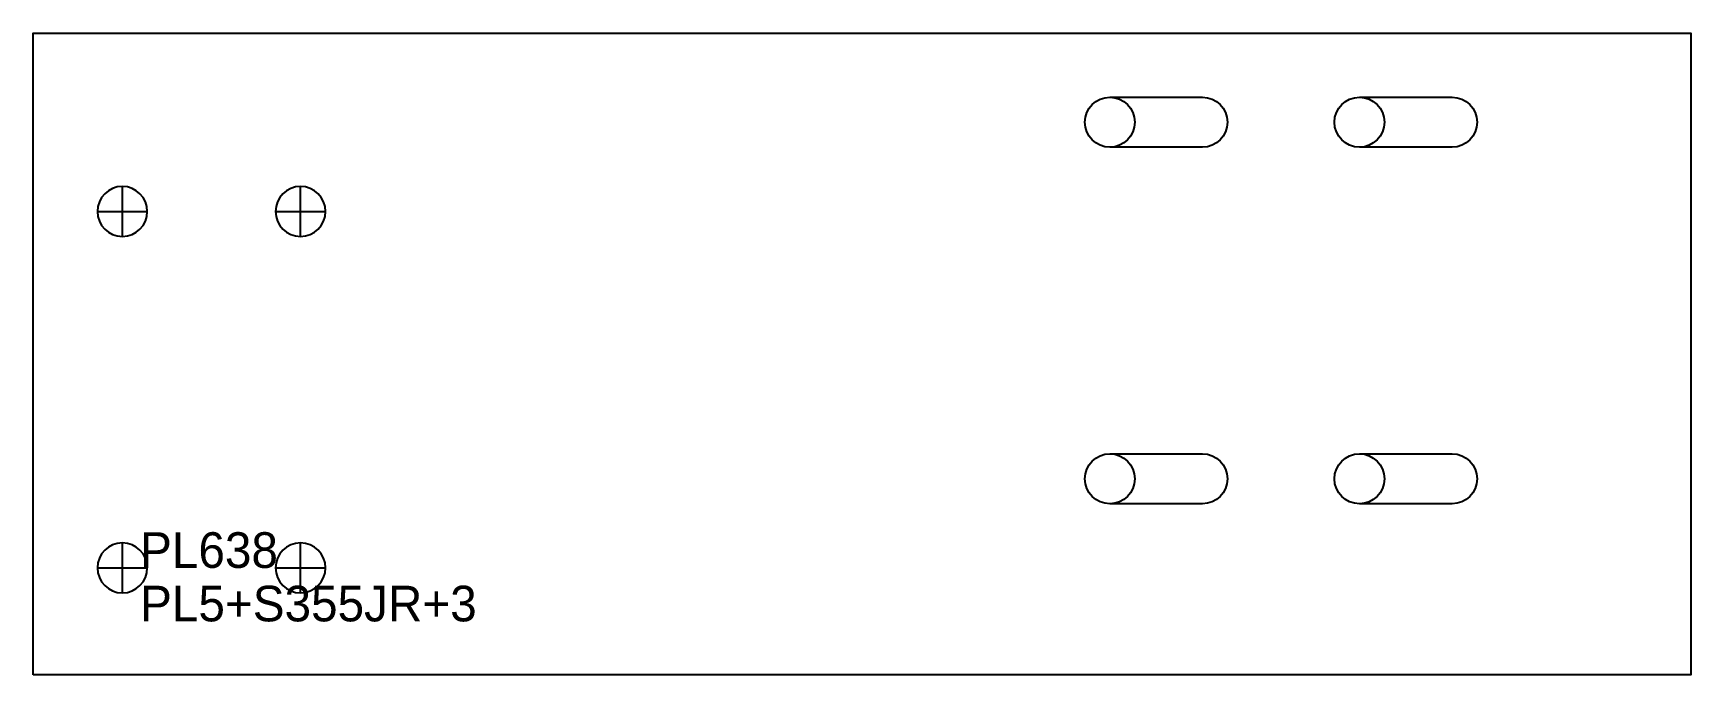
# Model space of a CAD drawing. Extents: x 0 to 465, y 0 to 180.
import ezdxf

# ---------------------------------------------------------------- set-up
doc = ezdxf.new("R2010")
doc.units = 0
for name, color, linetype in [('14', 7, 'CONTINUOUS'), ('CUT', 7, 'CONTINUOUS'), ('LAYOUT', 4, 'CONTINUOUS'), ('SCRIBE', 3, 'CONTINUOUS'), ('TEXT', 7, 'CONTINUOUS')]:
    doc.layers.add(name, color=color, linetype=linetype)

msp = doc.modelspace()

# ---------------------------------------------------------------- linework, layer by layer
at = {"layer": '14', "color": 7, "linetype": 'CONTINUOUS'}
for p, q in [((25.02, 123), (25.02, 137)), ((75.02, 123), (75.02, 137)), ((18.02, 130), (32.02, 130)), ((68.02, 130), (82.02, 130)), ((25.02, 23), (25.02, 37)), ((75.02, 23), (75.02, 37)), ((18.02, 30), (32.02, 30)), ((68.02, 30), (82.02, 30))]:
    msp.add_line(p, q, dxfattribs=at)
for points in [[(25.02, 137, 1), (25.02, 123, 1)], [(75.02, 137, 1), (75.02, 123, 1)], [(25.02, 37, 1), (25.02, 23, 1)], [(75.02, 37, 1), (75.02, 23, 1)]]:
    msp.add_lwpolyline(points, format="xyb", close=True, dxfattribs=at)
for centre, radius in [((302.02, 155), 7), ((372.02, 155), 7), ((302.02, 55), 7), ((372.02, 55), 7), ((0, 0), 0), ((0, 0), 0), ((0, 0), 0), ((0, 0), 0)]:
    msp.add_circle(centre, radius, dxfattribs=at)
at = {"layer": 'CUT', "color": 7, "linetype": 'CONTINUOUS'}
msp.add_lwpolyline([(0, 0), (0, 180), (465, 180), (465, 0)], close=True, dxfattribs=at)
at = {"layer": 'LAYOUT', "color": 4, "linetype": 'CONTINUOUS'}
for points in [[(302.02, 148, -1), (302.02, 162), (328.02, 162, -1), (328.02, 148)], [(372.02, 148, -1), (372.02, 162), (398.02, 162, -1), (398.02, 148)], [(302.02, 48, -1), (302.02, 62), (328.02, 62, -1), (328.02, 48)], [(372.02, 48, -1), (372.02, 62), (398.02, 62, -1), (398.02, 48)]]:
    msp.add_lwpolyline(points, format="xyb", close=True, dxfattribs=at)

# ---------------------------------------------------------------- texts
at = {"layer": 'SCRIBE', "color": 3}
msp.add_text('PL638', height=10, dxfattribs=at).set_placement((30, 30))
at = {"layer": 'TEXT', "color": 7}
msp.add_text('PL5+S355JR+3', height=10, dxfattribs=at).set_placement((30, 15))

doc.saveas('drawing.dxf')
